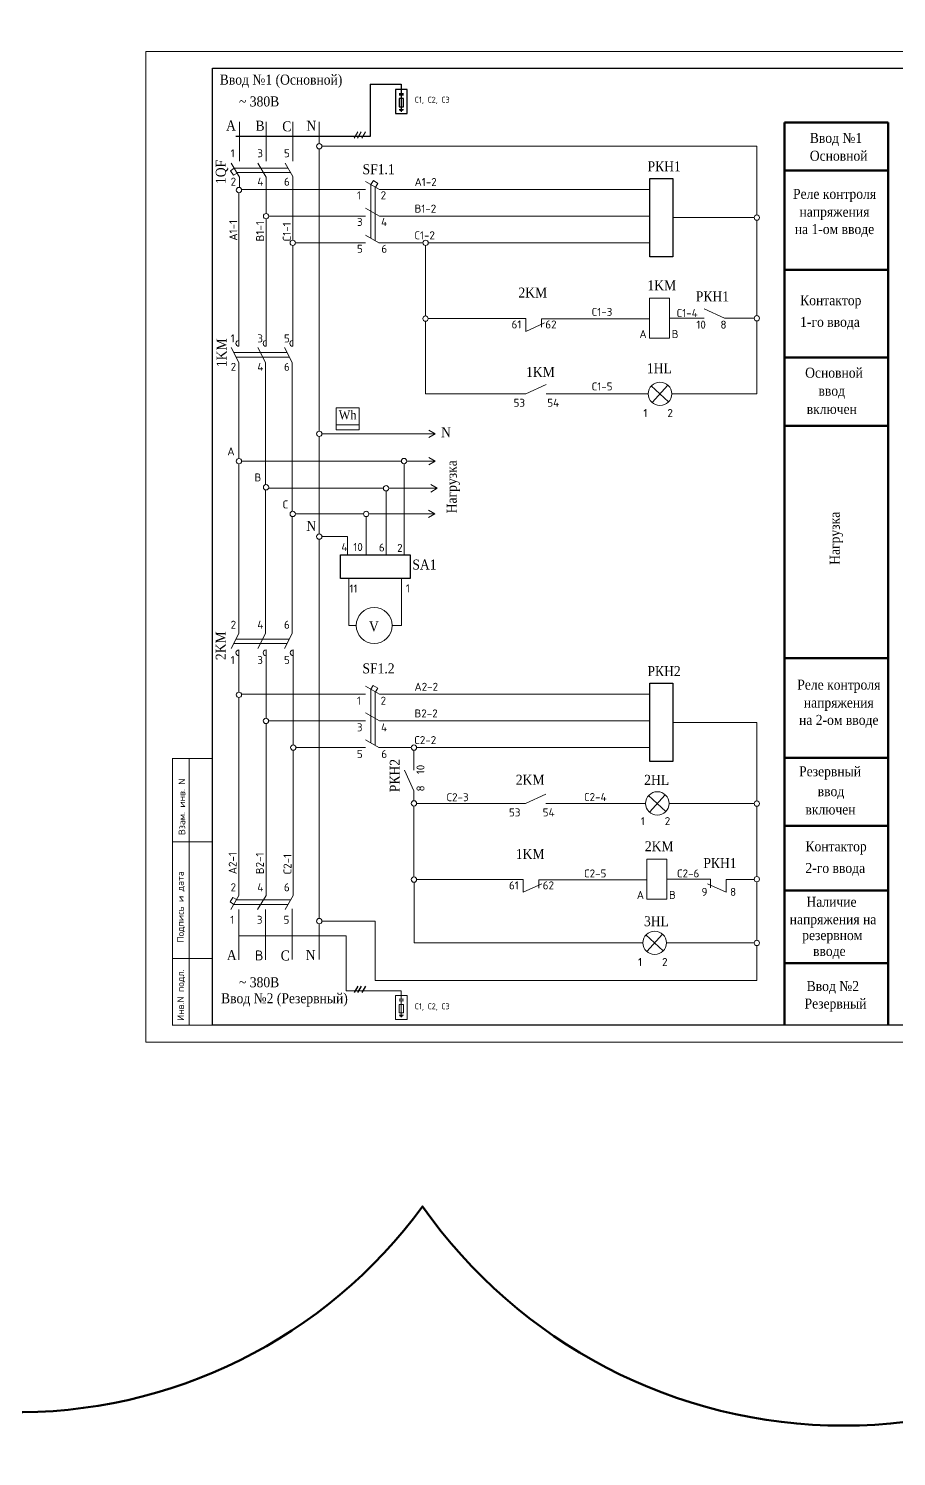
# Model space of a CAD drawing. Header units: millimetres. Extents: x 238368 to 12576735, y -3287118 to 3545602.
# Drawn here: x 5579821 to 5605847, y -2013428 to -1970620 of the extents above; entities that cross this region are included whole.
import ezdxf

# ---------------------------------------------------------------- set-up
doc = ezdxf.new("R2010")
doc.units = ezdxf.units.MM
doc.layers.get('0').update_dxf_attribs({"lineweight": 13})
doc.layers.add('PDF _0', color=7, linetype='Continuous', true_color=0xfa0000)
for name, color, linetype, lineweight in [('Text standart (rus)', 7, 'Continuous', 13), ('Слой1', 1, 'Continuous', 50), ('Слой3', 4, 'Continuous', 40), ('ЭОМ', 250, 'Continuous', 35)]:
    doc.layers.add(name, color=color, linetype=linetype, lineweight=lineweight)
doc.layers.add('Рамка_чертежа', color=7, linetype='Continuous')
doc.styles.add('SIMP', font='simplex.shx')
doc.styles.get("Standard").update_dxf_attribs({"font": 'isocpeur.ttf', "width": 0.8})
doc.styles.add('TNRC', font='times.ttf')

msp = doc.modelspace()

# ---------------------------------------------------------------- linework, layer by layer
at = {"color": 7}
for p, q in [((5583335, -2001003), (5583335, -1971303)), ((5583335, -1971303), (5625335, -1971303)), ((5625335, -2001003), (5583335, -2001003))]:
    msp.add_line(p, q, dxfattribs=at)
at = {"lineweight": 15}
for p, q in [((5589046, -1981991), (5589046, -1982653)), ((5589735, -1981991), (5589046, -1981991)), ((5589735, -1981991), (5589735, -1982653)), ((5589735, -1982501), (5589046, -1982501)), ((5589735, -1982653), (5589046, -1982653))]:
    msp.add_line(p, q, dxfattribs=at)
at = {"color": 7, "ltscale": 0.3}
for p, q in [((5584135, -2000503), (5584135, -1992514)), ((5584635, -2000503), (5584635, -1992514)), ((5584135, -1998503), (5585335, -1998503)), ((5584635, -2000503), (5584135, -2000503)), ((5585335, -2000503), (5584635, -2000503))]:
    msp.add_line(p, q, dxfattribs=at)
at = {"color": 7, "linetype": 'Continuous', "ltscale": 3, "const_width": 30}
for points in [[(5585335, -2000503), (5584135, -2000503), (5584135, -1992503), (5585335, -1992503)], [(5584635, -1992503), (5584635, -2000503)], [(5584135, -1995003), (5585335, -1995003)], [(5584135, -1998503), (5585335, -1998503)]]:
    msp.add_lwpolyline(points, dxfattribs=at)
at = {"layer": 'PDF _0', "color": 18, "lineweight": 25, "true_color": 0x000000}
for p, q in [((5590933, -1972564), (5591061, -1972564)), ((5590933, -1972605), (5591061, -1972605)), ((5589691, -1999327), (5589581, -1999517)), ((5589796, -1999327), (5589686, -1999517)), ((5589925, -1999327), (5589816, -1999517))]:
    msp.add_line(p, q, dxfattribs=at)
at = {"layer": 'PDF _0', "color": 18, "lineweight": 18, "true_color": 0x000000}
for p, q in [((5589691, -1973716), (5589581, -1973906)), ((5589796, -1973716), (5589686, -1973906)), ((5589925, -1973716), (5589816, -1973906)), ((5589347, -1997821), (5586129, -1997821)), ((5589347, -1999464), (5589347, -1997821)), ((5590069, -1999464), (5589347, -1999464)), ((5590933, -1999723), (5591061, -1999723)), ((5590933, -1999764), (5591061, -1999764))]:
    msp.add_line(p, q, dxfattribs=at)
at = {"layer": 'PDF _0', "color": 18, "lineweight": 25, "true_color": 0x000000}
for points in [[(5590069, -1972283), (5590997, -1972283), (5590997, -1972564)], [(5590997, -1972605), (5590997, -1973043)], [(5590933, -1973043), (5591061, -1973043)], [(5590959, -1973069), (5591031, -1973069)], [(5590980, -1973094), (5591014, -1973094)]]:
    msp.add_lwpolyline(points, dxfattribs=at)
for points in [[(5590823, -1973167), (5591171, -1973167), (5591171, -1972448), (5590823, -1972448)], [(5590933, -1972967), (5591061, -1972967), (5591061, -1972716), (5590933, -1972716)]]:
    msp.add_lwpolyline(points, close=True, dxfattribs=at)
at = {"layer": 'PDF _0', "color": 18, "lineweight": 18, "true_color": 0x000000}
for points in [[(5590069, -1999464), (5590997, -1999464), (5590997, -1999723)], [(5590997, -1999764), (5590997, -2000202)], [(5590933, -2000202), (5591061, -2000202)], [(5590959, -2000228), (5591031, -2000228)], [(5590980, -2000253), (5591014, -2000253)]]:
    msp.add_lwpolyline(points, dxfattribs=at)
for points in [[(5590823, -2000326), (5591171, -2000326), (5591171, -1999607), (5590823, -1999607)], [(5590933, -2000126), (5591061, -2000126), (5591061, -1999875), (5590933, -1999875)]]:
    msp.add_lwpolyline(points, close=True, dxfattribs=at)
at = {"layer": 'Рамка_чертежа', "lineweight": 30}
for p, q in [((5585335, -2000503), (5585335, -1971803)), ((5585335, -1971803), (5624835, -1971803)), ((5624835, -2000503), (5585335, -2000503))]:
    msp.add_line(p, q, dxfattribs=at)
at = {"layer": 'Слой1', "color": 0, "lineweight": 18}
for p, q in [((5586142, -1974595), (5586142, -1973421)), ((5586942, -1974595), (5586942, -1973421)), ((5587742, -1974595), (5587742, -1973421)), ((5588538, -1974068), (5588538, -1973421)), ((5588538, -1982689), (5588538, -1974228)), ((5588618, -1974148), (5601660, -1974148)), ((5601660, -1974148), (5601660, -1976207)), ((5585901, -1974655), (5586144, -1975070)), ((5586700, -1974655), (5586943, -1975070)), ((5587512, -1974655), (5587743, -1975051)), ((5585990, -1974807), (5585877, -1974885)), ((5585877, -1974885), (5585962, -1975018)), ((5585962, -1975018), (5586075, -1974952)), ((5587600, -1974807), (5585974, -1974807)), ((5587678, -1974940), (5586071, -1974940)), ((5586143, -1975070), (5586143, -1975381)), ((5586943, -1975070), (5586943, -1976163)), ((5587743, -1975051), (5587743, -1976963)), ((5590082, -1975291), (5590160, -1975178)), ((5590160, -1975178), (5590293, -1975262)), ((5586129, -1975541), (5586129, -1980146)), ((5589930, -1975444), (5586210, -1975444)), ((5589930, -1975202), (5590345, -1975444)), ((5590082, -1976901), (5590082, -1975291)), ((5590215, -1976978), (5590215, -1975371)), ((5590293, -1975262), (5590227, -1975375)), ((5590345, -1975444), (5598447, -1975444)), ((5589930, -1976001), (5590345, -1976243)), ((5586943, -1976323), (5586943, -1980146)), ((5589930, -1976243), (5587023, -1976243)), ((5590345, -1976243), (5598447, -1976243)), ((5599141, -1976287), (5601580, -1976287)), ((5601660, -1976367), (5601660, -1979224)), ((5589930, -1976812), (5590326, -1977043)), ((5587743, -1977123), (5587743, -1980146)), ((5589930, -1977043), (5587823, -1977043)), ((5590326, -1977043), (5591647, -1977043)), ((5591725, -1977123), (5591725, -1979237)), ((5591807, -1977043), (5598447, -1977043)), ((5586943, -1978579), (5586943, -1980146)), ((5587743, -1978560), (5587743, -1980146)), ((5598441, -1978704), (5599042, -1978704)), ((5598441, -1979317), (5598441, -1978704)), ((5599042, -1978704), (5599042, -1979905)), ((5600078, -1979022), (5600691, -1979304)), ((5591725, -1981570), (5591725, -1979397)), ((5591805, -1979317), (5594730, -1979317)), ((5594730, -1979317), (5594730, -1979699)), ((5594730, -1979699), (5595289, -1979444)), ((5595201, -1979326), (5595201, -1979572)), ((5595201, -1979326), (5596956, -1979326)), ((5596956, -1979326), (5598441, -1979326)), ((5598441, -1979317), (5598441, -1979905)), ((5599590, -1979302), (5599042, -1979302)), ((5600078, -1979302), (5599551, -1979302)), ((5600691, -1979304), (5601580, -1979304)), ((5601660, -1979384), (5601660, -1981574)), ((5585901, -1980184), (5586131, -1980632)), ((5586700, -1980184), (5586930, -1980632)), ((5587499, -1980184), (5587729, -1980632)), ((5599042, -1979905), (5598441, -1979905)), ((5587577, -1980336), (5585979, -1980336)), ((5587645, -1980469), (5586047, -1980469)), ((5586131, -1980632), (5586131, -1983510)), ((5586930, -1980632), (5586930, -1984294)), ((5587729, -1980632), (5587729, -1985094)), ((5591725, -1981570), (5594730, -1981570)), ((5595343, -1981288), (5594730, -1981570)), ((5595343, -1981570), (5596956, -1981570)), ((5596956, -1981570), (5598404, -1981570)), ((5598496, -1981333), (5599015, -1981808)), ((5598993, -1981311), (5598519, -1981830)), ((5599107, -1981574), (5601660, -1981574)), ((5588538, -1985772), (5588538, -1982849)), ((5588618, -1982769), (5592017, -1982769)), ((5592017, -1982769), (5591824, -1982658)), ((5592017, -1982769), (5591824, -1982880)), ((5586131, -1983670), (5586131, -1987967)), ((5586211, -1983586), (5591000, -1983586)), ((5591080, -1983666), (5591080, -1986402)), ((5591160, -1983586), (5592017, -1983586)), ((5592017, -1983586), (5591824, -1983475)), ((5592017, -1983586), (5591824, -1983697)), ((5586930, -1984452), (5586930, -1987967)), ((5587017, -1984403), (5590461, -1984403)), ((5590541, -1984483), (5590541, -1986402)), ((5590621, -1984403), (5592073, -1984403)), ((5592073, -1984403), (5591881, -1984292)), ((5592073, -1984403), (5591881, -1984514)), ((5587729, -1985252), (5587729, -1987967)), ((5587822, -1985171), (5589865, -1985171)), ((5589945, -1985253), (5589945, -1986402)), ((5590025, -1985171), (5592007, -1985171)), ((5592007, -1985171), (5591814, -1985060)), ((5592007, -1985171), (5591814, -1985282)), ((5589386, -1985852), (5588618, -1985852)), ((5589386, -1985852), (5589386, -1986402)), ((5588538, -1997299), (5588538, -1985932)), ((5589427, -1987109), (5589428, -1988518)), ((5591006, -1987109), (5591006, -1988518)), ((5586131, -1988760), (5586131, -1987967)), ((5586930, -1988760), (5586930, -1987954)), ((5587729, -1988760), (5587729, -1987967)), ((5585901, -1989207), (5586131, -1988760)), ((5586700, -1989207), (5586930, -1988760)), ((5587499, -1989207), (5587729, -1988760)), ((5589646, -1988518), (5589428, -1988518)), ((5591006, -1988518), (5590726, -1988518)), ((5587577, -1989055), (5585979, -1989055)), ((5587645, -1988923), (5586047, -1988923)), ((5586129, -1990515), (5586129, -1989245)), ((5586943, -1991297), (5586943, -1989245)), ((5587759, -1992097), (5587759, -1989245)), ((5589928, -1990578), (5586207, -1990578)), ((5589928, -1990336), (5590343, -1990578)), ((5590080, -1990425), (5590158, -1990312)), ((5590080, -1992035), (5590080, -1990425)), ((5590158, -1990312), (5590291, -1990396)), ((5590212, -1992112), (5590212, -1990502)), ((5590291, -1990396), (5590225, -1990509)), ((5590343, -1990578), (5598445, -1990578)), ((5586129, -1994642), (5586129, -1990675)), ((5589928, -1991377), (5587020, -1991377)), ((5589928, -1991135), (5590343, -1991377)), ((5590343, -1991377), (5598445, -1991377)), ((5599139, -1991420), (5601660, -1991420)), ((5601660, -1991420), (5601660, -1993775)), ((5586943, -1995305), (5586943, -1991457)), ((5587759, -1996203), (5587759, -1992257)), ((5589928, -1992177), (5587839, -1992177)), ((5589928, -1991946), (5590323, -1992177)), ((5590323, -1992177), (5591299, -1992177)), ((5591379, -1992855), (5591379, -1992257)), ((5591459, -1992177), (5591645, -1992177)), ((5591645, -1992177), (5598445, -1992177)), ((5591097, -1992855), (5591379, -1993468)), ((5591379, -1993771), (5591379, -1993468)), ((5595335, -1993569), (5594722, -1993851)), ((5591379, -1996053), (5591379, -1993931)), ((5591459, -1993851), (5594722, -1993851)), ((5595335, -1993851), (5596750, -1993851)), ((5596750, -1993851), (5598324, -1993851)), ((5598416, -1993614), (5598935, -1994089)), ((5598913, -1993592), (5598438, -1994111)), ((5599027, -1993855), (5601580, -1993855)), ((5601660, -1993935), (5601660, -1996040)), ((5586129, -1996615), (5586129, -1994620)), ((5586943, -1996615), (5586943, -1995305)), ((5598363, -1995520), (5598964, -1995520)), ((5598363, -1996133), (5598363, -1995520)), ((5598964, -1995520), (5598964, -1996721)), ((5591459, -1996133), (5594652, -1996133)), ((5594652, -1996133), (5594652, -1996515)), ((5595123, -1996143), (5595123, -1996388)), ((5595123, -1996143), (5595824, -1996143)), ((5595824, -1996143), (5596750, -1996143)), ((5596750, -1996143), (5597567, -1996143)), ((5597567, -1996143), (5598363, -1996143)), ((5598363, -1996133), (5598363, -1996721)), ((5598964, -1996120), (5599538, -1996120)), ((5599538, -1996120), (5600272, -1996120)), ((5600272, -1996120), (5600272, -1996385)), ((5600743, -1996130), (5601580, -1996130)), ((5600743, -1996130), (5600743, -1996513)), ((5587759, -1996615), (5587759, -1996203)), ((5591383, -1996213), (5591383, -1998030)), ((5594652, -1996515), (5595211, -1996260)), ((5600743, -1996513), (5600184, -1996258)), ((5601660, -1996200), (5601660, -1997954)), ((5585862, -1996800), (5585947, -1996667)), ((5585976, -1996878), (5585862, -1996800)), ((5585887, -1997030), (5586129, -1996615)), ((5585947, -1996667), (5586060, -1996733)), ((5587604, -1996878), (5585976, -1996878)), ((5587682, -1996745), (5586056, -1996745)), ((5586686, -1997030), (5586943, -1996615)), ((5587514, -1997030), (5587759, -1996615)), ((5587729, -1997011), (5587729, -1998528)), ((5598964, -1996721), (5598363, -1996721)), ((5586129, -1997030), (5586129, -1998543)), ((5586929, -1997030), (5586929, -1998536)), ((5590218, -1997379), (5588618, -1997379)), ((5590218, -1999155), (5590218, -1997379)), ((5588538, -1997459), (5588538, -1998528)), ((5598336, -1997793), (5598855, -1998267)), ((5598833, -1997771), (5598358, -1998289)), ((5591383, -1998030), (5598244, -1998030)), ((5598947, -1998034), (5601580, -1998034)), ((5601660, -1998114), (5601660, -1999155)), ((5601660, -1999155), (5590218, -1999155))]:
    msp.add_line(p, q, dxfattribs=at)
at = {"layer": 'Слой1', "color": 0}
for p, q in [((5602495, -2000503), (5602495, -1973441)), ((5602495, -1973441), (5605600, -1973441)), ((5605600, -2000503), (5605600, -1973441)), ((5602495, -1974875), (5605600, -1974875)), ((5602495, -1977852), (5605600, -1977852)), ((5602495, -1980483), (5605600, -1980483)), ((5602495, -1982529), (5605600, -1982529)), ((5602495, -1989494), (5605600, -1989494)), ((5602495, -1992479), (5605600, -1992479)), ((5602495, -1994526), (5605600, -1994526)), ((5602495, -1996457), (5605600, -1996457)), ((5602495, -1998640), (5605600, -1998640))]:
    msp.add_line(p, q, dxfattribs=at)
at = {"layer": 'Слой1', "color": 7, "lineweight": 30}
for points in [[(5598454, -1975114), (5599141, -1975114), (5599141, -1977460), (5598454, -1977460)], [(5598451, -1990247), (5599139, -1990247), (5599139, -1992594), (5598451, -1992594)]]:
    msp.add_lwpolyline(points, close=True, dxfattribs=at)
at = {"layer": 'Слой1', "color": 7, "lineweight": 25}
msp.add_lwpolyline([(5591269, -1986402), (5591269, -1987109), (5589173, -1987109), (5589173, -1986402)], close=True, dxfattribs=at)
at = {"layer": 'Слой1', "color": 0, "lineweight": 18}
for centre, radius in [((5588538, -1974148), 80), ((5586131, -1975461), 80), ((5586943, -1976243), 80), ((5601660, -1976287), 80), ((5587743, -1977043), 80), ((5591727, -1977043), 80), ((5591725, -1979317), 80), ((5601660, -1979304), 80), ((5598756, -1981570), 351), ((5588538, -1982769), 80), ((5586131, -1983590), 80), ((5591080, -1983586), 80), ((5586942, -1984373), 80), ((5590541, -1984403), 80), ((5587742, -1985173), 80), ((5589945, -1985173), 80), ((5588538, -1985852), 80), ((5590187, -1988518), 539), ((5586129, -1990595), 80), ((5586940, -1991377), 80), ((5587759, -1992177), 80), ((5591379, -1992177), 80), ((5598676, -1993851), 351), ((5591379, -1993851), 80), ((5601660, -1993855), 80), ((5591379, -1996133), 80), ((5601660, -1996120), 80), ((5588538, -1997379), 80), ((5598596, -1998030), 351), ((5601660, -1998034), 80)]:
    msp.add_circle(centre, radius, dxfattribs=at)
for centre in [(5586129, -1980058), (5586943, -1980058), (5587743, -1980058), (5586129, -1989334), (5586943, -1989334), (5587759, -1989334)]:
    msp.add_arc(centre, 88.1, 90, 270, dxfattribs=at)
at = {"layer": 'ЭОМ', "color": 18, "lineweight": 25, "ltscale": 100, "true_color": 0x000000}
for p, q in [((5590069, -1972283), (5590069, -1973854)), ((5590069, -1973854), (5586034, -1973854))]:
    msp.add_line(p, q, dxfattribs=at)
at = {"layer": 'ЭОМ', "color": 2, "lineweight": 50, "ltscale": 100}
msp.add_lwpolyline([(5534779, -1953495, 0.520567), (5512817, -1953982, 0.520567), (5505496, -1958860, 0.520567), (5502934, -1985200, 0.520567), (5501714, -2003858, 0.520567), (5526848, -2009223, 0.520567), (5544052, -2006053, 0.520567), (5566990, -2005443, 0.520567), (5591636, -2005931, 0.520567), (5616893, -2005931, 0.520567), (5632998, -2000077, 0.520567), (5638245, -1973615, 0.520567), (5618845, -1961177, 0.520567), (5595053, -1960080, 0.520567), (5584682, -1953373, 0.520567), (5561865, -1950934, 0.520567), (5534779, -1953495)], format="xyb", dxfattribs=at)

# ---------------------------------------------------------------- texts
at = {"lineweight": 15, "style": 'TNRC', "width": 0.9}
for s, height, p in [('Ввод №1 (Основной)', 300, (5585555, -1972300)), ('~ 380В', 300, (5586132, -1972954)), ('А', 300, (5585744, -1973678)), ('B', 300, (5586627, -1973683)), ('C', 300, (5587429, -1973701)), ('N', 300, (5588153, -1973685)), ('Ввод №1', 300, (5603249, -1974049)), ('Основной', 300, (5603249, -1974582)), ('SF1.1', 300, (5589837, -1974987)), ('РКН1', 300, (5598383, -1974900)), ('Реле контроля', 300, (5602745, -1975725)), ('напряжения', 300, (5602941, -1976262)), ('на 1-ом вводе', 300, (5602798, -1976781)), ('1KM', 300, (5598380, -1978467)), ('2KM', 300, (5594510, -1978685)), ('РКН1', 300, (5599830, -1978799)), ('Контактор', 300, (5602959, -1978914)), ('1-го ввода', 300, (5602959, -1979563)), ('1HL', 300, (5598362, -1980954)), ('1KM', 300, (5594740, -1981065)), ('Основной', 300, (5603109, -1981086)), ('ввод', 300, (5603509, -1981628)), ('включен', 300, (5603157, -1982175)), ('Wh', 270, (5589123, -1982337)), ('N', 300, (5592191, -1982873)), ('N', 300, (5588150, -1985680)), ('SA1', 300, (5591330, -1986839)), ('V', 300, (5590029, -1988692)), ('SF1.2', 300, (5589834, -1989952)), ('РКН2', 300, (5598380, -1990034)), ('Реле контроля', 300, (5602873, -1990439)), ('напряжения', 300, (5603069, -1990977)), ('на 2-ом вводе', 300, (5602926, -1991496)), ('Резервный', 300, (5602928, -1993038)), ('2KM', 300, (5594433, -1993290)), ('2HL', 300, (5598282, -1993294)), ('ввод', 300, (5603485, -1993634)), ('включен', 300, (5603118, -1994182)), ('1KM', 300, (5594433, -1995516)), ('2KM', 300, (5598302, -1995284)), ('Контактор', 300, (5603118, -1995286)), ('РКН1', 300, (5600056, -1995788)), ('2-го ввода', 300, (5603118, -1995936)), ('Наличие', 300, (5603149, -1996949)), ('3HL', 300, (5598276, -1997532)), ('напряжения на', 300, (5602646, -1997473)), ('резервном', 300, (5603021, -1997948)), ('А', 300, (5585766, -1998548)), ('C', 300, (5587382, -1998559)), ('N', 300, (5588132, -1998546)), ('вводе', 300, (5603345, -1998424)), ('~ 380В', 300, (5586132, -1999361)), ('Ввод №2 (Резервный)', 300, (5585593, -1999842)), ('Ввод №2', 300, (5603155, -1999476)), ('Резервный', 300, (5603092, -2000000))]:
    msp.add_text(s, height=height, dxfattribs=at).set_placement(p)
for s, p in [('1QF', (5585734, -1975281)), ('1KM', (5585760, -1980770)), ('Нагрузка ', (5592661, -1985153)), ('Нагрузка ', (5604147, -1986697)), ('2KM', (5585733, -1989553)), ('РКН2', (5590953, -1993514))]:
    msp.add_text(s, height=300, rotation=90, dxfattribs=at).set_placement(p)
at = {"color": 7, "linetype": 'Continuous', "lineweight": 15, "style": 'SIMP'}
for s, p in [('Взам. инв. N', (5584518, -1994798)), ('Подпись и дата', (5584476, -1998023)), ('Инв.N подл.', (5584480, -2000367))]:
    msp.add_text(s, height=200, rotation=90, dxfattribs=at).set_placement(p)
at = {"layer": 'Text standart (rus)', "lineweight": 25}
for p in [(5591406, -1972840), (5591406, -2000021)]:
    msp.add_text('С1, С2, С3', height=175.2, dxfattribs=at).set_placement(p)
at = {"layer": 'Слой3', "color": 0, "lineweight": 35}
for s, p in [('1', (5585881, -1974478)), ('3', (5586681, -1974478)), ('5', (5587481, -1974478)), ('2', (5585881, -1975330)), ('4', (5586681, -1975330)), ('6', (5587481, -1975330)), ('А1-2', (5591397, -1975339)), ('1', (5589669, -1975738)), ('2', (5590380, -1975738)), ('В1-2', (5591397, -1976138)), ('3', (5589669, -1976537)), ('4', (5590394, -1976537)), ('С1-2', (5591397, -1976938)), ('5', (5589669, -1977343)), ('6', (5590401, -1977343)), ('С1-3', (5596714, -1979236)), ('С1-4', (5599261, -1979268)), ('61', (5594305, -1979611)), ('62', (5595317, -1979611)), ('10', (5599846, -1979617)), ('8', (5600570, -1979617)), ('1', (5585881, -1980029)), ('3', (5586681, -1980029)), ('5', (5587481, -1980029)), ('A', (5598141, -1979898)), ('B', (5599108, -1979898)), ('2', (5585881, -1980881)), ('4', (5586681, -1980881)), ('6', (5587481, -1980881)), ('С1-5', (5596714, -1981470)), ('53', (5594366, -1981959)), ('54', (5595378, -1981959)), ('1', (5598260, -1982266)), ('2', (5598979, -1982266)), ('А', (5585783, -1983414)), ('B', (5586595, -1984197)), ('C', (5587437, -1985006)), ('4', (5589202, -1986282)), ('10', (5589559, -1986282)), ('6', (5590327, -1986298)), ('2', (5590875, -1986309)), ('11', (5589443, -1987529)), ('1', (5591136, -1987520)), ('2', (5585881, -1988613)), ('4', (5586681, -1988613)), ('6', (5587481, -1988613)), ('1', (5585881, -1989671)), ('3', (5586681, -1989671)), ('5', (5587481, -1989671)), ('А2-2', (5591394, -1990473)), ('1', (5589667, -1990890)), ('2', (5590378, -1990890)), ('3', (5589667, -1991689)), ('4', (5590392, -1991689)), ('B2-2', (5591394, -1991272)), ('С2-2', (5591394, -1992072)), ('5', (5589667, -1992489)), ('6', (5590399, -1992489)), ('С2-3', (5592360, -1993785)), ('С2-4', (5596485, -1993779)), ('53', (5594228, -1994240)), ('54', (5595240, -1994240)), ('1', (5598180, -1994501)), ('2', (5598899, -1994501)), ('С2-5', (5596485, -1996070)), ('С2-6', (5599273, -1996070)), ('2', (5585879, -1996485)), ('4', (5586679, -1996485)), ('6', (5587479, -1996485)), ('61', (5594228, -1996427)), ('62', (5595240, -1996427)), ('A', (5598061, -1996714)), ('B', (5599028, -1996714)), ('9', (5600002, -1996622)), ('8', (5600858, -1996622)), ('1', (5585867, -1997459)), ('3', (5586667, -1997459)), ('5', (5587467, -1997459)), ('1', (5598100, -1998725)), ('2', (5598819, -1998725))]:
    msp.add_text(s, height=240, dxfattribs=at).set_placement(p)
for s, p in [('А1-1', (5586079, -1976977)), ('B1-1', (5586884, -1977002)), ('C1-1', (5587685, -1977003)), ('10', (5591694, -1992975)), ('8', (5591694, -1993492)), ('А2-1', (5586063, -1995973)), ('B2-1', (5586877, -1995973)), ('С2-1', (5587706, -1995973))]:
    msp.add_text(s, height=240, rotation=90, dxfattribs=at).set_placement(p)
at = {"layer": 'Слой3', "color": 0}
msp.add_text('B', height=300, dxfattribs=at).set_placement((5586610, -1998559))

doc.saveas('drawing.dxf')
